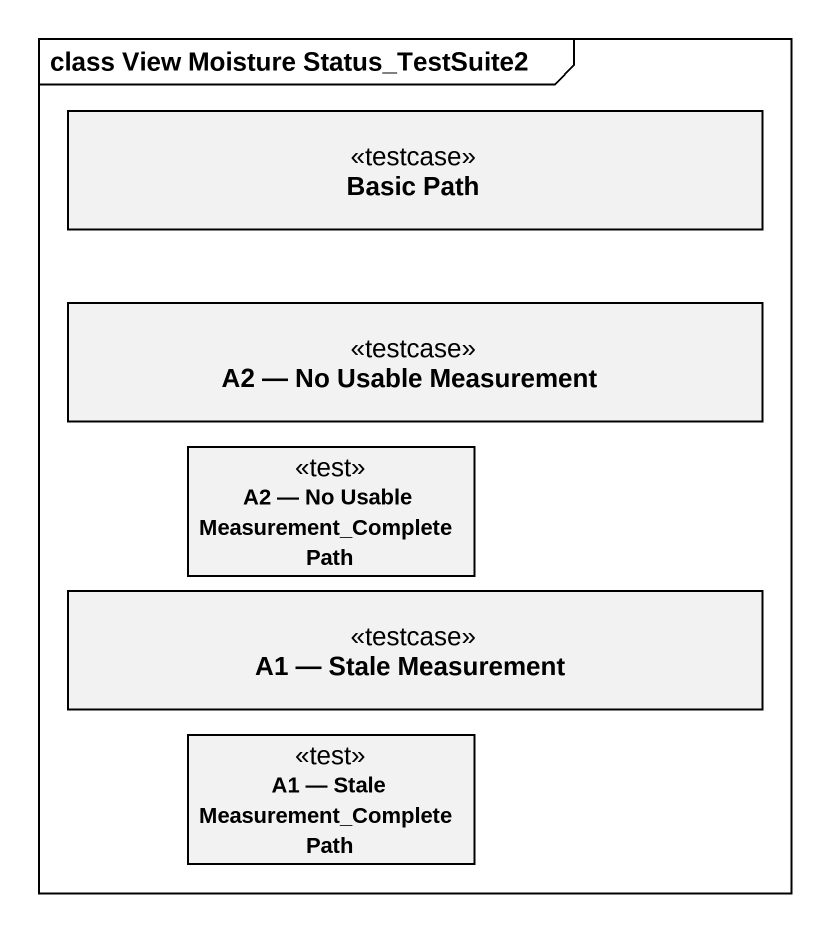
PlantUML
@startuml
mainframe class View Moisture Status_TestSuite2
hide circle
hide empty members
class "Basic Path" as Basic_Path <<testcase>>
class "A2 — No Usable Measurement" as A2_No_Usable_Measurement <<testcase>>
class "A2 — No Usable Measurement_Complete Path" as A2_No_Usable_Measurement_2 <<test>>
class "A1 — Stale Measurement" as A1_Stale_Measurement <<testcase>>
class "A1 — Stale Measurement_Complete Path" as A1_Stale_Measurement_2 <<test>>
@enduml
